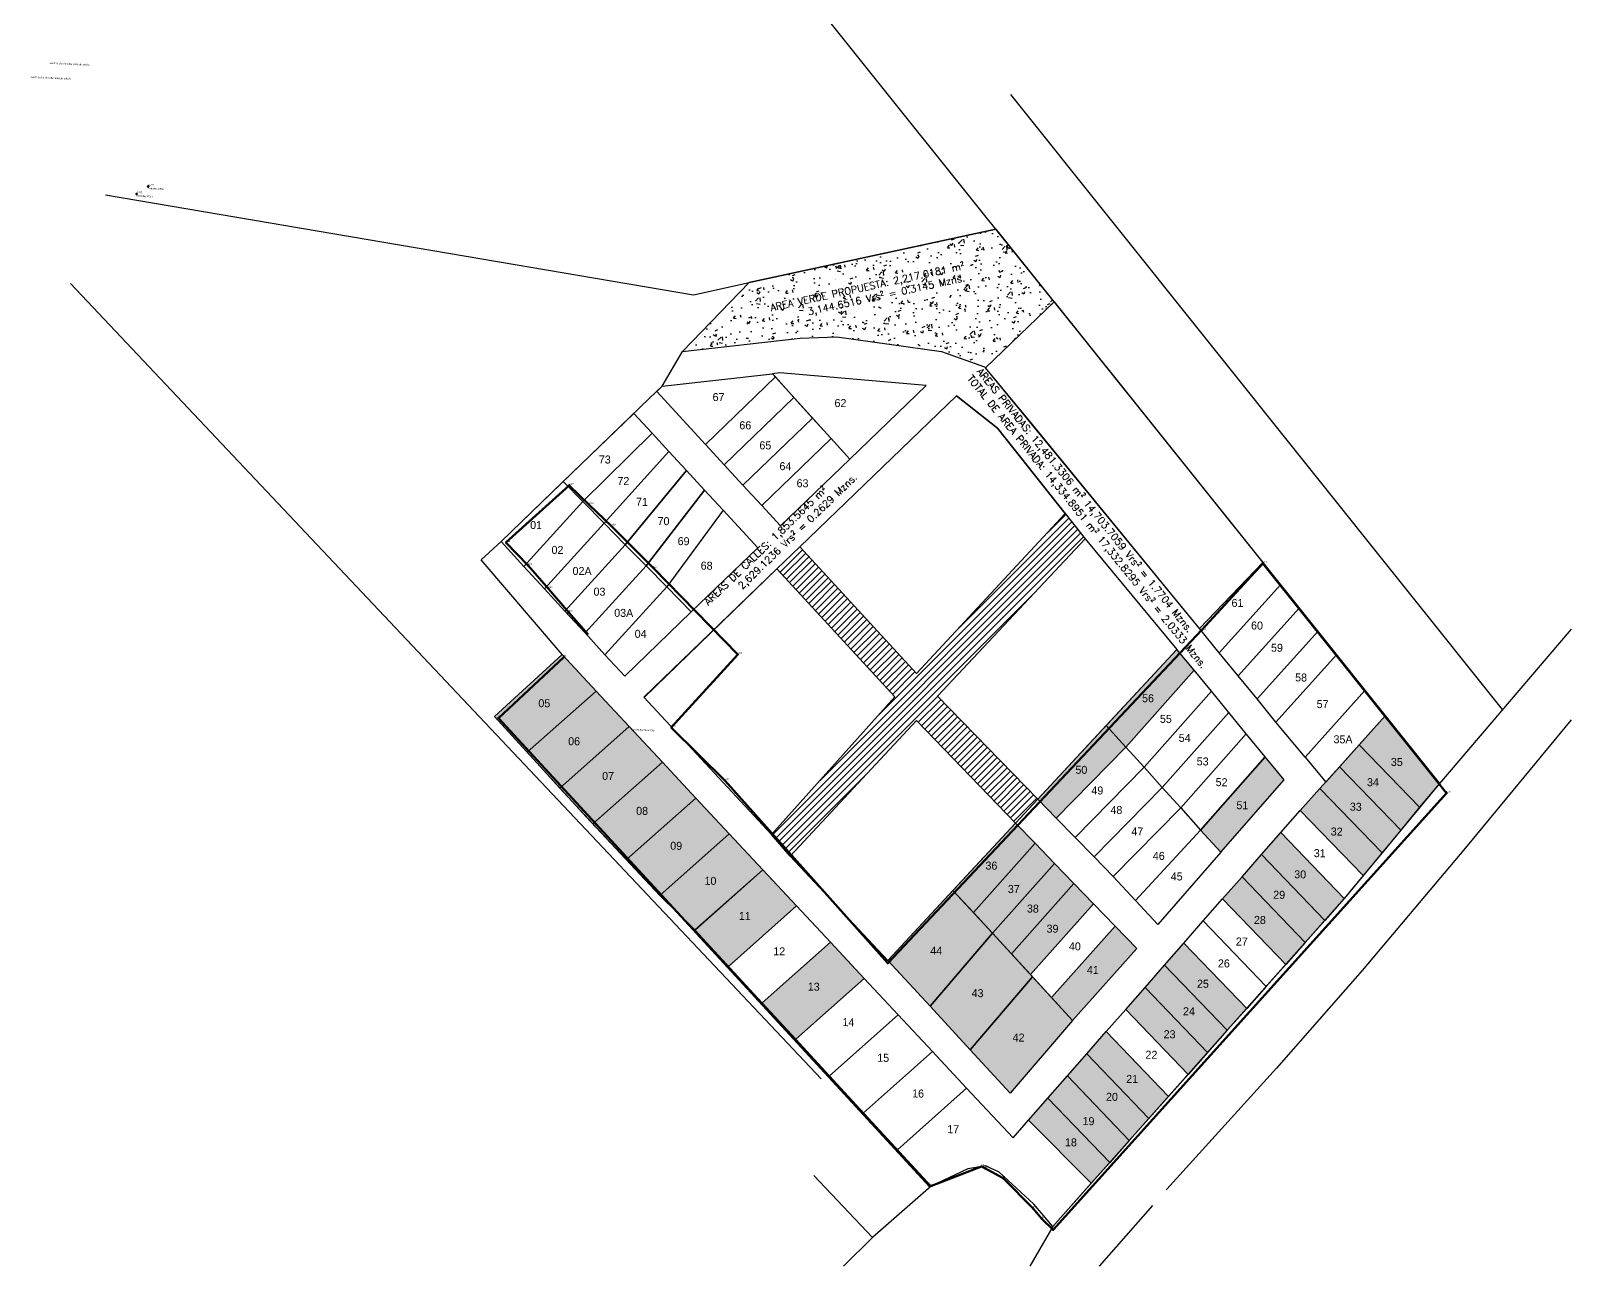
# Model space of a CAD drawing. Header units: metres. Extents: x 610261 to 617471, y 1314831 to 1317846.
# Drawn here: x 611143.3 to 611576.5, y 1315615.6 to 1315962.9 of the extents above; entities that cross this region are included whole.
import ezdxf
from ezdxf.enums import TextEntityAlignment as Align

# ---------------------------------------------------------------- set-up
doc = ezdxf.new("R2010")
doc.units = ezdxf.units.M
doc.header["$PDMODE"] = 34
doc.header["$PDSIZE"] = 0.15
for name, color, linetype in [('2', 1, 'Continuous'), ('AREA PRIVADA-CALLE', 7, 'Continuous'), ('Cotas', 7, 'Continuous'), ('RE-LOTIFICACION', 6, 'Continuous'), ('TEXTO-LOTE', 3, 'Continuous')]:
    doc.layers.add(name, color=color, linetype=linetype)
for name, color, linetype, lineweight in [('cerco pegado a calle', 174, 'Continuous', 100), ('entrada porton', 174, 'Continuous', 100), ('Point', 5, 'Continuous', 100), ('Point_Name', 1, 'Continuous', 100), ('sobre ancho de calle muro de policia', 174, 'Continuous', 100)]:
    doc.layers.add(name, color=color, linetype=linetype, lineweight=lineweight)
doc.styles.add('Annotative', font='romans.shx', dxfattribs={"height": 1.5})

msp = doc.modelspace()

# ---------------------------------------------------------------- hatches: boundary and pattern name
at = {"layer": 'AREA PRIVADA-CALLE', "true_color": 0xf7f281}
h = msp.add_hatch(dxfattribs=at)
h.set_pattern_fill('ANSI31', color=51, scale=0.42)
h.set_pattern_definition([(45, (66.6234, -678.5166), (-0.9429268927, 0.9429268927), [])])
h.paths.add_polyline_path([(611353.14497, 1315811.61956), (611359.56593, 1315817.80579), (611392.36363, 1315782.1986), (611434.20553, 1315827.1449), (611439.78801, 1315820.08544), (611398.26801, 1315775.78844), (611426.48273, 1315746.87345), (611420.24559, 1315740.17097), (611392.37973, 1315769.02391), (611356.83401, 1315730.89544), (611351.61311, 1315736.92812), (611386.27192, 1315775.65492)])
at = {"layer": 'Cotas'}
h = msp.add_hatch(dxfattribs=at)
h.set_pattern_fill('AR-CONC', color=2, scale=0.0445)
h.set_pattern_definition([(50, (66.6234, -678.5166), (8.10721777, -0.709289306), [0.847725, -9.324975]), (355, (66.623, -678.517), (-1.568332253, 8.502029613), [0.67818, -7.460005996]), (100.4514447, (67.299, -678.576), (6.538885496, 7.79273996), [0.72045539, -7.925015885]), (46.1842, (66.623, -676.256), (12.06301732, -1.87088359), [1.2715875, -13.9874625]), (96.6355576, (67.629, -676.412), (10.56448397, 11.01046254), [1.08068353, -11.88753456]), (351.1841512, (66.623, -676.256), (10.56448397, 11.01046254), [1.01726853, -11.18995807]), (21, (67.754, -676.821), (6.74684041, -4.55080132), [0.847725, -9.324975]), (326, (67.754, -676.821), (2.75019026, 8.196364492), [0.67818, -7.45998]), (71.451445, (68.316, -677.2), (9.49703066, 3.645563215), [0.72045539, -7.925002223]), (37.5, (66.6234, -678.5166), (0.1374428447, 3.76269923), [0, -7.369556, 0, -7.57301, 0, -7.4882375]), (7.5, (66.6234, -678.5166), (2.973474982, 4.458035579), [0, -4.317746, 0, -7.200011, 0, -2.8540075]), (327.5, (64.1028, -678.5166), (6.033781485, -0.2549291077), [0, -2.82575, 0, -8.81634, 0, -11.698605]), (317.5, (62.9725, -678.5166), (6.591748572, 1.131478851), [0, -3.673475, 0, -5.854954, 0, -8.307705])])
h.paths.add_polyline_path([(611326.57601, 1315872.72344), (611359.66401, 1315876.43344), (611370.00101, 1315876.83344), (611399.42601, 1315872.73444), (611411.52601, 1315868.36944), (611411.75846, 1315868.09037), (611431.05425, 1315886.68078), (611414.67412, 1315907.14472), (611345.30401, 1315892.06444)])
h = msp.add_hatch(color=2, dxfattribs=at)
h.dxf.hatch_style = 1
h.paths.add_polyline_path([(611470.43477, 1315783.1258), (611466.47531, 1315787.90087), (611446.52125, 1315766.74936), (611451.26774, 1315761.49074)])
h.paths.add_polyline_path([(611466.47531, 1315787.90087), (611465.62071, 1315788.93151), (611445.76172, 1315767.59085), (611446.52125, 1315766.74936)])
h.paths.add_polyline_path([(611455.22876, 1315773.58788), (611460.10342, 1315773.53081), (611460.14293, 1315776.90558), (611455.26827, 1315776.96265)], flags=24)
at = {"layer": 'Cotas', "true_color": 0xadddf7}
h = msp.add_hatch(color=141, dxfattribs=at)
h.dxf.hatch_style = 1
h.paths.add_polyline_path([(611302.31835, 1315777.25027), (611292.70501, 1315787.54944), (611273.69001, 1315770.16344), (611282.8913, 1315760.09623)])
h.paths.add_polyline_path([(611285.4675, 1315772.17809), (611289.96719, 1315772.12541), (611290.0067, 1315775.50018), (611285.50701, 1315775.55286)], flags=24)
h = msp.add_hatch(color=141, dxfattribs=at)
h.dxf.hatch_style = 1
h.paths.add_polyline_path([(611311.6033, 1315767.30292), (611302.31835, 1315777.25027), (611282.8913, 1315760.09623), (611292.11374, 1315750.00586)])
h.paths.add_polyline_path([(611293.85094, 1315761.4987), (611298.35063, 1315761.44602), (611298.39014, 1315764.82079), (611293.89044, 1315764.87347)], flags=24)
h = msp.add_hatch(color=141, dxfattribs=at)
h.dxf.hatch_style = 1
h.paths.add_polyline_path([(611301.3907, 1315739.9112), (611320.96892, 1315757.26914), (611311.6033, 1315767.30292), (611292.11374, 1315750.00586)])
h.paths.add_polyline_path([(611303.39125, 1315751.73179), (611307.89094, 1315751.67911), (611307.93045, 1315755.05388), (611303.43076, 1315755.10656)], flags=24)
at = {"layer": 'Cotas'}
h = msp.add_hatch(color=2, dxfattribs=at)
h.dxf.hatch_style = 1
h.paths.add_polyline_path([(611451.26774, 1315761.49074), (611446.52125, 1315766.74936), (611427.13752, 1315746.20241), (611431.69525, 1315741.53156)])
h.paths.add_polyline_path([(611446.52125, 1315766.74936), (611445.76172, 1315767.59085), (611426.48273, 1315746.87345), (611427.13752, 1315746.20241)])
h.paths.add_polyline_path([(611495.80601, 1315752.27944), (611490.44044, 1315758.80732), (611472.28002, 1315738.21128), (611477.92171, 1315731.96086)])
h.paths.add_polyline_path([(611436.48619, 1315753.47294), (611440.98589, 1315753.42026), (611441.02539, 1315756.79503), (611436.5257, 1315756.84771)], flags=24)
h.paths.add_polyline_path([(611481.758, 1315743.50214), (611485.88272, 1315743.45385), (611485.92222, 1315746.82862), (611481.79751, 1315746.87691)], flags=24)
at = {"layer": 'Cotas', "true_color": 0xadddf7}
h = msp.add_hatch(color=141, dxfattribs=at)
h.dxf.hatch_style = 1
h.paths.add_polyline_path([(611524.20125, 1315770.31088), (611516.8993, 1315762.17041), (611533.86206, 1315744.59578), (611539.41023, 1315751.31009)])
h.paths.add_polyline_path([(611525.20179, 1315755.67932), (611530.07645, 1315755.62225), (611530.11596, 1315758.99702), (611525.24129, 1315759.05409)], flags=24)
h = msp.add_hatch(color=141, dxfattribs=at)
h.dxf.hatch_style = 1
h.paths.add_polyline_path([(611533.86206, 1315744.59578), (611516.8993, 1315762.17041), (611511.36384, 1315755.99928), (611528.58143, 1315738.20523)])
h.paths.add_polyline_path([(611518.47571, 1315749.97369), (611523.35037, 1315749.91662), (611523.38988, 1315753.29139), (611518.51521, 1315753.34846)], flags=24)
h = msp.add_hatch(color=141, dxfattribs=at)
h.dxf.hatch_style = 1
h.paths.add_polyline_path([(611301.3907, 1315739.9112), (611310.80883, 1315729.87943), (611330.33175, 1315747.19906), (611320.96892, 1315757.26914)])
h.paths.add_polyline_path([(611312.96007, 1315741.93572), (611317.45976, 1315741.88304), (611317.49927, 1315745.25781), (611312.99957, 1315745.31049)], flags=24)
h = msp.add_hatch(color=141, dxfattribs=at)
h.dxf.hatch_style = 1
h.paths.add_polyline_path([(611528.58143, 1315738.20523), (611511.36384, 1315755.99928), (611507.48001, 1315751.66944), (611505.83506, 1315749.8356), (611523.30716, 1315731.8224)])
h.paths.add_polyline_path([(611513.65262, 1315743.08888), (611518.52728, 1315743.03181), (611518.56679, 1315746.40658), (611513.69212, 1315746.46365)], flags=24)
h = msp.add_hatch(color=141, dxfattribs=at)
h.dxf.hatch_style = 1
h.paths.add_polyline_path([(611505.83506, 1315749.8356), (611500.31296, 1315743.67936), (611518.0329, 1315725.43957), (611523.30716, 1315731.8224)])
h.paths.add_polyline_path([(611508.28856, 1315736.11464), (611513.16322, 1315736.05757), (611513.20273, 1315739.43234), (611508.32806, 1315739.48941)], flags=24)
h = msp.add_hatch(color=141, dxfattribs=at)
h.dxf.hatch_style = 1
h.paths.add_polyline_path([(611339.73571, 1315737.09928), (611330.33175, 1315747.19906), (611310.80883, 1315729.87943), (611320.25434, 1315719.8185)])
h.paths.add_polyline_path([(611322.55764, 1315732.1102), (611327.05733, 1315732.05753), (611327.09684, 1315735.4323), (611322.59715, 1315735.48497)], flags=24)
h = msp.add_hatch(color=141, dxfattribs=at)
h.dxf.hatch_style = 1
h.paths.add_polyline_path([(611330.00601, 1315710.19544), (611349.21134, 1315727.01186), (611339.73571, 1315737.09928), (611320.25434, 1315719.8185)])
h.paths.add_polyline_path([(611332.18423, 1315722.25498), (611335.93397, 1315722.21108), (611335.97348, 1315725.58585), (611332.22374, 1315725.62975)], flags=24)
h = msp.add_hatch(color=141, dxfattribs=at)
h.dxf.hatch_style = 1
h.paths.add_polyline_path([(611425.7087, 1315734.51434), (611420.24559, 1315740.17097), (611402.63765, 1315721.24931), (611408.37017, 1315715.01985)])
h.paths.add_polyline_path([(611411.20094, 1315726.54292), (611416.0756, 1315726.48585), (611416.11511, 1315729.86062), (611411.24045, 1315729.91769)], flags=24)
h = msp.add_hatch(color=141, dxfattribs=at)
h.dxf.hatch_style = 1
h.paths.add_polyline_path([(611494.79748, 1315737.51718), (611489.35715, 1315731.30184), (611507.18501, 1315712.78645), (611512.67241, 1315718.96026)])
h.paths.add_polyline_path([(611498.01406, 1315724.07923), (611502.51375, 1315724.02655), (611502.55326, 1315727.40132), (611498.05357, 1315727.454)], flags=24)
h = msp.add_hatch(color=141, dxfattribs=at)
h.dxf.hatch_style = 1
h.paths.add_polyline_path([(611425.7087, 1315734.51434), (611408.37017, 1315715.01985), (611413.71287, 1315709.21402), (611431.18985, 1315728.83903)])
h.paths.add_polyline_path([(611417.48905, 1315719.95169), (611422.36372, 1315719.89463), (611422.40322, 1315723.26939), (611417.52856, 1315723.32646)], flags=24)
h = msp.add_hatch(color=141, dxfattribs=at)
h.dxf.hatch_style = 1
h.paths.add_polyline_path([(611436.671, 1315723.16372), (611431.18985, 1315728.83903), (611413.71287, 1315709.21402), (611419.05556, 1315703.40818)])
h.paths.add_polyline_path([(611422.85986, 1315714.45333), (611427.73452, 1315714.39627), (611427.77403, 1315717.77103), (611422.89936, 1315717.8281)], flags=24)
h = msp.add_hatch(color=141, dxfattribs=at)
h.dxf.hatch_style = 1
h.paths.add_polyline_path([(611489.35715, 1315731.30184), (611483.91683, 1315725.0865), (611501.69761, 1315706.61263), (611507.18501, 1315712.78645)])
h.paths.add_polyline_path([(611492.11289, 1315718.34943), (611496.98755, 1315718.29236), (611497.02706, 1315721.66713), (611492.1524, 1315721.7242)], flags=24)
h = msp.add_hatch(color=141, dxfattribs=at)
h.dxf.hatch_style = 1
h.paths.add_polyline_path([(611358.68232, 1315716.86519), (611349.21134, 1315727.01186), (611330.1008, 1315710.09262), (611339.50886, 1315699.88758)])
h.paths.add_polyline_path([(611341.8401, 1315712.36978), (611345.21487, 1315712.33028), (611345.25438, 1315715.70504), (611341.87961, 1315715.74455)], flags=24)
h = msp.add_hatch(color=141, dxfattribs=at)
h.dxf.hatch_style = 1
h.paths.add_polyline_path([(611496.21021, 1315700.43881), (611501.69761, 1315706.61263), (611483.91683, 1315725.0865), (611478.4765, 1315718.87116)])
h.paths.add_polyline_path([(611486.69361, 1315711.27192), (611491.56827, 1315711.21485), (611491.60778, 1315714.58962), (611486.73311, 1315714.64669)], flags=24)
h = msp.add_hatch(color=141, dxfattribs=at)
h.dxf.hatch_style = 1
h.paths.add_polyline_path([(611413.73995, 1315709.18458), (611413.71287, 1315709.21402), (611408.37017, 1315715.01985), (611402.63765, 1315721.24931), (611384.32601, 1315701.57144), (611396.18506, 1315688.70272)])
h.paths.add_polyline_path([(611395.66769, 1315702.60611), (611400.54236, 1315702.54904), (611400.58186, 1315705.92381), (611395.7072, 1315705.98088)], flags=24)
h = msp.add_hatch(color=141, dxfattribs=at)
h.dxf.hatch_style = 1
h.paths.add_polyline_path([(611442.15215, 1315717.48842), (611436.671, 1315723.16372), (611419.05556, 1315703.40818), (611424.39826, 1315697.60235)])
h.paths.add_polyline_path([(611428.37404, 1315708.80819), (611433.2487, 1315708.75112), (611433.28821, 1315712.12589), (611428.41354, 1315712.18296)], flags=24)
h = msp.add_hatch(color=141, dxfattribs=at)
h.dxf.hatch_style = 1
h.paths.add_polyline_path([(611419.05556, 1315703.40818), (611424.39826, 1315697.60235), (611442.15215, 1315717.48842), (611436.671, 1315723.16372)])
h.paths.add_polyline_path([(611434.65641, 1315703.84665), (611439.1561, 1315703.79397), (611439.19561, 1315707.16874), (611434.69591, 1315707.22142)], flags=25)
h = msp.add_hatch(color=141, dxfattribs=at)
h.dxf.hatch_style = 1
h.paths.add_polyline_path([(611454.35101, 1315704.85744), (611448.25158, 1315711.17293), (611430.34361, 1315691.14161), (611436.28897, 1315684.68087)])
h.paths.add_polyline_path([(611439.71178, 1315697.20117), (611443.8365, 1315697.15289), (611443.87601, 1315700.52765), (611439.75129, 1315700.57594)], flags=24)
h = msp.add_hatch(color=141, dxfattribs=at)
h.dxf.hatch_style = 1
h.paths.add_polyline_path([(611377.713, 1315696.47683), (611368.1806, 1315706.68929), (611348.95081, 1315689.64578), (611358.41987, 1315679.37457)])
h.paths.add_polyline_path([(611361.24077, 1315692.50835), (611365.36549, 1315692.46006), (611365.40499, 1315695.83483), (611361.28028, 1315695.88312)], flags=24)
h = msp.add_hatch(color=141, dxfattribs=at)
h.dxf.hatch_style = 1
h.paths.add_polyline_path([(611425.01446, 1315696.93273), (611424.39826, 1315697.60235), (611419.05556, 1315703.40818), (611413.73995, 1315709.18458), (611396.18506, 1315688.70272), (611407.46903, 1315676.45958)])
h.paths.add_polyline_path([(611407.29973, 1315690.69781), (611412.1744, 1315690.64074), (611412.21391, 1315694.01551), (611407.33924, 1315694.07258)], flags=24)
h = msp.add_hatch(color=141, dxfattribs=at)
h.dxf.hatch_style = 1
h.paths.add_polyline_path([(611485.22877, 1315688.0837), (611467.58267, 1315706.42544), (611462.1351, 1315700.20315), (611479.73473, 1315681.9024)])
h.paths.add_polyline_path([(611470.67692, 1315693.33866), (611475.55159, 1315693.28159), (611475.5911, 1315696.65636), (611470.71643, 1315696.71343)], flags=24)
h = msp.add_hatch(color=141, dxfattribs=at)
h.dxf.hatch_style = 1
h.paths.add_polyline_path([(611474.23404, 1315675.71364), (611479.73473, 1315681.9024), (611462.1351, 1315700.20315), (611456.67136, 1315693.98173)])
h.paths.add_polyline_path([(611466.74218, 1315685.59213), (611471.61685, 1315685.53507), (611471.65636, 1315688.90983), (611466.78169, 1315688.9669)], flags=24)
h = msp.add_hatch(color=141, dxfattribs=at)
h.dxf.hatch_style = 1
h.paths.add_polyline_path([(611430.34361, 1315691.14161), (611425.01446, 1315696.93273), (611407.46903, 1315676.45958), (611418.75301, 1315664.21644), (611436.28897, 1315684.68087)])
h.paths.add_polyline_path([(611418.82967, 1315678.21614), (611423.70434, 1315678.15907), (611423.74385, 1315681.53384), (611418.86918, 1315681.5909)], flags=24)
h = msp.add_hatch(color=141, dxfattribs=at)
h.dxf.hatch_style = 1
h.paths.add_polyline_path([(611468.73335, 1315669.52487), (611474.23404, 1315675.71364), (611456.67136, 1315693.98173), (611451.20763, 1315687.76032)])
h.paths.add_polyline_path([(611456.18465, 1315673.37198), (611461.05931, 1315673.31491), (611461.09882, 1315676.68968), (611456.22415, 1315676.74675)], flags=25)
h = msp.add_hatch(color=141, dxfattribs=at)
h.dxf.hatch_style = 1
h.paths.add_polyline_path([(611456.67136, 1315693.98173), (611451.20763, 1315687.76032), (611468.73335, 1315669.52487), (611474.23404, 1315675.71364)])
h.paths.add_polyline_path([(611461.29631, 1315679.14199), (611466.17097, 1315679.08493), (611466.21048, 1315682.4597), (611461.33581, 1315682.51676)], flags=24)
h = msp.add_hatch(color=141, dxfattribs=at)
h.dxf.hatch_style = 1
h.paths.add_polyline_path([(611463.23266, 1315663.3361), (611445.74389, 1315681.53891), (611440.27356, 1315675.30998), (611457.72533, 1315657.13986)])
h.paths.add_polyline_path([(611450.76515, 1315666.56932), (611454.88986, 1315666.52103), (611454.92937, 1315669.8958), (611450.80465, 1315669.94409)], flags=24)
h = msp.add_hatch(color=141, dxfattribs=at)
h.dxf.hatch_style = 1
h.paths.add_polyline_path([(611452.218, 1315650.94362), (611457.72533, 1315657.13986), (611440.27356, 1315675.30998), (611434.80322, 1315669.08105)])
h.paths.add_polyline_path([(611445.08841, 1315661.54112), (611449.58811, 1315661.48844), (611449.62761, 1315664.86321), (611445.12792, 1315664.91588)], flags=24)
h = msp.add_hatch(color=141, dxfattribs=at)
h.dxf.hatch_style = 1
h.paths.add_polyline_path([(611434.80322, 1315669.08105), (611429.32629, 1315662.84461), (611446.71067, 1315644.74738), (611452.218, 1315650.94362)])
h.paths.add_polyline_path([(611438.49542, 1315654.71683), (611442.62014, 1315654.66855), (611442.65965, 1315658.04332), (611438.53493, 1315658.0916)], flags=24)
h = msp.add_hatch(color=141, dxfattribs=at)
h.dxf.hatch_style = 1
h.paths.add_polyline_path([(611429.32629, 1315662.84461), (611423.84935, 1315656.60817), (611441.52887, 1315638.91738), (611446.71067, 1315644.74738)])
h.paths.add_polyline_path([(611433.55941, 1315648.76594), (611437.68413, 1315648.71766), (611437.72363, 1315652.09242), (611433.59892, 1315652.14071)], flags=24)

# ---------------------------------------------------------------- linework, layer by layer
for points in [[(611317.431, 1315859.65362), (611320.87801, 1315862.97744), (611326.57601, 1315872.72344), (611345.30401, 1315892.06444), (611414.67412, 1315907.14472), (611428.97348, 1315889.28031), (611489.6627, 1315813.46039), (611539.41023, 1315751.31009), (611512.76501, 1315719.06444), (611430.76001, 1315626.80144), (611425.42101, 1315632.99144), (611415.65201, 1315642.07444), (611411.76901, 1315643.78644), (611406.81301, 1315642.97944), (611396.51301, 1315638.05444), (611330.00601, 1315710.19544), (611320.25434, 1315719.8185), (611299.47901, 1315741.94744), (611273.69001, 1315770.16344), (611292.70501, 1315787.54944), (611269.96601, 1315814.16344), (611275.57501, 1315819.29344)], [(611302.31835, 1315777.25027), (611292.70501, 1315787.54944), (611273.69001, 1315770.16344), (611282.8913, 1315760.09623)]]:
    msp.add_lwpolyline(points, close=True)
at = {"color": 7}
for points in [[(611326.57601, 1315872.72344), (611359.66401, 1315876.43344), (611370.00101, 1315876.83344), (611399.42601, 1315872.73444), (611411.52601, 1315868.36944), (611411.75846, 1315868.09037), (611431.05425, 1315886.68078), (611414.67412, 1315907.14472), (611345.30401, 1315892.06444)], [(611411.75846, 1315868.09037), (611431.05425, 1315886.68078), (611489.74194, 1315813.3614), (611471.9368, 1315794.81031)], [(611359.56593, 1315817.80579), (611403.64701, 1315860.27544), (611415.18601, 1315851.19644), (611434.20553, 1315827.1449), (611392.36363, 1315782.1986)], [(611282.00044, 1315812.32321), (611275.57501, 1315819.29344), (611293.05303, 1315836.14685), (611298.56183, 1315830.54036)], [(611287.76932, 1315805.98562), (611282.00044, 1315812.32321), (611298.56183, 1315830.54036), (611304.55423, 1315824.44171)], [(611293.51973, 1315799.7668), (611287.76932, 1315805.98562), (611304.55423, 1315824.44171), (611310.47655, 1315818.41438)], [(611439.78801, 1315820.08544), (611465.62071, 1315788.93151), (611426.48273, 1315746.87345), (611398.26801, 1315775.78844)], [(611299.18614, 1315793.59298), (611293.51973, 1315799.7668), (611310.47655, 1315818.41438), (611316.33579, 1315812.45124)], [(611304.78469, 1315787.4926), (611299.18614, 1315793.59298), (611316.33579, 1315812.45124), (611322.13194, 1315806.55231)], [(611315.72701, 1315775.56944), (611353.14497, 1315811.61956), (611386.27192, 1315775.65492), (611351.61311, 1315736.92812)], [(611477.51615, 1315788.03098), (611471.9368, 1315794.81031), (611489.74194, 1315813.3614), (611494.74117, 1315807.11579)], [(611482.84663, 1315781.55194), (611477.51615, 1315788.03098), (611494.74117, 1315807.11579), (611499.98412, 1315800.5657)], [(611488.1492, 1315775.05002), (611482.84663, 1315781.55194), (611499.98412, 1315800.5657), (611505.22706, 1315794.01561)], [(611493.45358, 1315768.54959), (611488.1492, 1315775.05002), (611505.22706, 1315794.01561), (611510.47, 1315787.46553)], [(611470.43477, 1315783.1258), (611465.62071, 1315788.93151), (611445.76172, 1315767.59085), (611451.26774, 1315761.49074)], [(611501.666, 1315758.66634), (611493.45358, 1315768.54959), (611510.47, 1315787.46553), (611518.50002, 1315777.43351)], [(611475.31081, 1315777.24414), (611470.43477, 1315783.1258), (611451.26774, 1315761.49074), (611456.3667, 1315755.84161)], [(611311.6033, 1315767.30292), (611302.31835, 1315777.25027), (611282.8913, 1315760.09623), (611292.11374, 1315750.00586)], [(611480.19924, 1315771.28198), (611475.31081, 1315777.24414), (611456.3667, 1315755.84161), (611461.50587, 1315750.14794)], [(611311.6033, 1315767.30292), (611320.96892, 1315757.26914), (611301.3907, 1315739.9112), (611292.11374, 1315750.00586)], [(611356.83401, 1315730.89544), (611384.32601, 1315701.57144), (611420.24559, 1315740.17097), (611392.37973, 1315769.02391)], [(611431.69525, 1315741.53156), (611426.48273, 1315746.87345), (611445.76172, 1315767.59085), (611451.26774, 1315761.49074)], [(611485.12571, 1315765.27343), (611480.19924, 1315771.28198), (611461.50587, 1315750.14794), (611466.69193, 1315744.40231)], [(611516.8993, 1315762.17041), (611524.20125, 1315770.31088), (611539.41023, 1315751.31009), (611533.86206, 1315744.59578)], [(611490.44044, 1315758.80732), (611485.12571, 1315765.27343), (611466.69193, 1315744.40231), (611472.28002, 1315738.21128)], [(611436.99601, 1315736.09924), (611431.69525, 1315741.53156), (611451.26774, 1315761.49074), (611456.3667, 1315755.84161)], [(611495.80601, 1315752.27944), (611490.44044, 1315758.80732), (611472.28002, 1315738.21128), (611477.92171, 1315731.96086)], [(611511.36384, 1315755.99928), (611516.8993, 1315762.17041), (611533.86206, 1315744.59578), (611528.58143, 1315738.20523)], [(611320.96892, 1315757.26914), (611330.33175, 1315747.19906), (611310.80883, 1315729.87943), (611301.3907, 1315739.9112)], [(611442.33867, 1315730.62398), (611436.99601, 1315736.09924), (611456.3667, 1315755.84161), (611461.50587, 1315750.14794)], [(611505.83506, 1315749.8356), (611511.36384, 1315755.99928), (611528.58143, 1315738.20523), (611523.30716, 1315731.8224)], [(611447.72285, 1315725.10541), (611442.33867, 1315730.62398), (611461.50587, 1315750.14794), (611466.69193, 1315744.40231)], [(611500.31296, 1315743.67936), (611505.83506, 1315749.8356), (611523.30716, 1315731.8224), (611518.0329, 1315725.43957)], [(611330.33175, 1315747.19906), (611339.73571, 1315737.09928), (611320.25434, 1315719.8185), (611310.80883, 1315729.87943)], [(611453.9798, 1315718.4291), (611447.72285, 1315725.10541), (611466.69193, 1315744.40231), (611472.28002, 1315738.21128)], [(611494.79748, 1315737.51718), (611500.31296, 1315743.67936), (611518.0329, 1315725.43957), (611512.67241, 1315718.96026)], [(611349.21134, 1315727.01186), (611339.73571, 1315737.09928), (611320.25434, 1315719.8185), (611330.00601, 1315710.19544)], [(611425.7087, 1315734.51434), (611420.24559, 1315740.17097), (611402.63765, 1315721.24931), (611408.37017, 1315715.01985)], [(611460.23401, 1315711.62744), (611453.9798, 1315718.4291), (611472.28002, 1315738.21128), (611477.92171, 1315731.96086)], [(611489.35715, 1315731.30184), (611494.79748, 1315737.51718), (611512.67241, 1315718.96026), (611507.18501, 1315712.78645)], [(611431.18985, 1315728.83903), (611425.7087, 1315734.51434), (611408.37017, 1315715.01985), (611413.71287, 1315709.21402)], [(611436.671, 1315723.16372), (611431.18985, 1315728.83903), (611413.71287, 1315709.21402), (611419.05556, 1315703.40818)], [(611483.91683, 1315725.0865), (611489.35715, 1315731.30184), (611507.18501, 1315712.78645), (611501.69761, 1315706.61263)], [(611358.68232, 1315716.86519), (611349.21134, 1315727.01186), (611330.1008, 1315710.09262), (611339.50886, 1315699.88758)], [(611478.4765, 1315718.87116), (611483.91683, 1315725.0865), (611501.69761, 1315706.61263), (611496.21021, 1315700.43881)], [(611396.18506, 1315688.70272), (611384.32601, 1315701.57144), (611402.63765, 1315721.24931), (611413.73995, 1315709.18458)], [(611436.671, 1315723.16372), (611442.15215, 1315717.48842), (611424.39826, 1315697.60235), (611419.05556, 1315703.40818)], [(611368.1806, 1315706.68929), (611358.68232, 1315716.86519), (611339.50886, 1315699.88758), (611348.95081, 1315689.64578)], [(611442.15215, 1315717.48842), (611448.25158, 1315711.17293), (611430.34361, 1315691.14161), (611424.39826, 1315697.60235)], [(611473.02958, 1315712.6483), (611478.4765, 1315718.87116), (611496.21021, 1315700.43881), (611490.72281, 1315694.26499)], [(611454.35101, 1315704.85744), (611448.25158, 1315711.17293), (611430.34361, 1315691.14161), (611436.28897, 1315684.68087)], [(611467.58267, 1315706.42544), (611473.02958, 1315712.6483), (611490.72281, 1315694.26499), (611485.22877, 1315688.0837)], [(611377.713, 1315696.47683), (611368.1806, 1315706.68929), (611348.95081, 1315689.64578), (611358.41987, 1315679.37457)], [(611407.46903, 1315676.45958), (611396.18506, 1315688.70272), (611413.73995, 1315709.18458), (611425.01446, 1315696.93273)], [(611462.1351, 1315700.20315), (611467.58267, 1315706.42544), (611485.22877, 1315688.0837), (611479.73473, 1315681.9024)], [(611456.67136, 1315693.98173), (611462.1351, 1315700.20315), (611479.73473, 1315681.9024), (611474.23404, 1315675.71364)], [(611387.2727, 1315686.23513), (611377.713, 1315696.47683), (611358.41987, 1315679.37457), (611367.92282, 1315669.06659)], [(611418.75301, 1315664.21644), (611407.46903, 1315676.45958), (611425.01446, 1315696.93273), (611436.28897, 1315684.68087)], [(611451.20763, 1315687.76032), (611456.67136, 1315693.98173), (611474.23404, 1315675.71364), (611468.73335, 1315669.52487)], [(611396.86651, 1315675.95688), (611387.2727, 1315686.23513), (611367.92282, 1315669.06659), (611377.45966, 1315658.72186)], [(611445.74389, 1315681.53891), (611451.20763, 1315687.76032), (611468.73335, 1315669.52487), (611463.23266, 1315663.3361)], [(611440.27356, 1315675.30998), (611445.74389, 1315681.53891), (611463.23266, 1315663.3361), (611457.72533, 1315657.13986)], [(611406.46712, 1315665.67135), (611396.86651, 1315675.95688), (611377.45966, 1315658.72186), (611387.03039, 1315648.34036)], [(611434.80322, 1315669.08105), (611440.27356, 1315675.30998), (611457.72533, 1315657.13986), (611452.218, 1315650.94362)], [(611429.32629, 1315662.84461), (611434.80322, 1315669.08105), (611452.218, 1315650.94362), (611446.71067, 1315644.74738)], [(611387.03039, 1315648.34036), (611406.46818, 1315665.67229), (611419.52398, 1315651.68298), (611423.84935, 1315656.60817), (611441.52887, 1315638.91738), (611430.76001, 1315626.80144), (611425.42101, 1315632.99144), (611415.65201, 1315642.07444), (611411.76901, 1315643.78644), (611406.81301, 1315642.97944), (611396.51301, 1315638.05444)], [(611423.84935, 1315656.60817), (611429.32629, 1315662.84461), (611446.71067, 1315644.74738), (611441.52887, 1315638.91738)]]:
    msp.add_lwpolyline(points, close=True, dxfattribs=at)
at = {"color": 3, "lineweight": 50, "elevation": 116.35313}
for points in [[(611293.16832, 1315786.75354), (611274.80294, 1315769.67838), (611396.1093, 1315638.03341), (611410.63528, 1315643.58595), (611411.62056, 1315643.12161), (611416.74522, 1315640.36377), (611425.2064, 1315631.79153), (611427.57587, 1315629.02841), (611430.79243, 1315625.83413), (611541.40483, 1315748.5757), (611489.72971, 1315813.1117), (611472.64049, 1315794.43602), (611384.30439, 1315700.79885), (611338.60776, 1315752.02523), (611323.39531, 1315767.01215), (611342.17177, 1315787.5533), (611318.43657, 1315811.83458), (611306.65017, 1315823.63661), (611300.34448, 1315829.6477), (611294.72318, 1315835.06372), (611276.93746, 1315818.99087), (611283.14829, 1315812.54432), (611288.86748, 1315806.02497), (611294.62204, 1315799.33948)], [(611294.62204, 1315799.33948), (611300.09349, 1315793.1922)]]:
    msp.add_lwpolyline(points, dxfattribs=at)
at = {"color": 6}
msp.add_lwpolyline([(611501.666, 1315758.66634), (611507.48001, 1315751.66944), (611524.20125, 1315770.31088), (611518.50002, 1315777.43351)], close=True, dxfattribs=at)
at = {"layer": '2', "color": 1, "linetype": 'Continuous'}
for p, q in [((611164.34323, 1315916.74409), (611329.66581, 1315888.66488)), ((611154.48188, 1315891.83321), (611365.54298, 1315668.29583)), ((611329.66581, 1315888.66488), (611345.30401, 1315892.06444)), ((611576.48413, 1315794.66223), (611539.41023, 1315751.31009)), ((611363.5496, 1315641.06696), (611379.98023, 1315623.66509))]:
    msp.add_line(p, q, dxfattribs=at)
for points in [[(611412.00795, 1315910.4756), (611300.32754, 1316049.99955)], [(611557.21423, 1315772.12909), (611418.89191, 1315944.93716)], [(611414.67412, 1315907.14472), (611412.00795, 1315910.4756)], [(611576.48413, 1315769.16733), (611546.75545, 1315733.21712), (611517.71534, 1315698.74584), (611493.59523, 1315671.30509), (611462.81823, 1315637.28509), (611462.60487, 1315637.04291)], [(611396.51301, 1315638.05444), (611379.98023, 1315623.66509)], [(611458.7164, 1315632.62914), (611443.71975, 1315615.60654)], [(611430.76001, 1315626.80144), (611424.28524, 1315615.60654)], [(611379.98023, 1315623.66509), (611371.82644, 1315615.60654)]]:
    msp.add_lwpolyline(points, dxfattribs=at)
at = {"layer": 'AREA PRIVADA-CALLE'}
for points in [[(611411.75846, 1315868.09037), (611431.05425, 1315886.68078), (611489.74194, 1315813.3614), (611471.93549, 1315794.80893), (611424.99601, 1315852.19744)], [(611392.36363, 1315782.1986), (611434.20553, 1315827.1449), (611415.18601, 1315851.19644), (611403.64701, 1315860.27544), (611359.56593, 1315817.80579)], [(611398.26801, 1315775.78844), (611439.78801, 1315820.08544), (611465.62071, 1315788.93151), (611426.48273, 1315746.87345)], [(611392.37973, 1315769.02391), (611356.83401, 1315730.89544), (611384.32601, 1315701.57144), (611420.24559, 1315740.17097)]]:
    msp.add_lwpolyline(points, close=True, dxfattribs=at)
at = {"layer": 'AREA PRIVADA-CALLE', "color": 7}
msp.add_lwpolyline([(611353.14497, 1315811.61956), (611359.56593, 1315817.80579), (611392.36363, 1315782.1986), (611434.20553, 1315827.1449), (611439.78801, 1315820.08544), (611398.26801, 1315775.78844), (611426.48273, 1315746.87345), (611420.24559, 1315740.17097), (611392.37973, 1315769.02391), (611356.83401, 1315730.89544), (611351.61311, 1315736.92812), (611386.27192, 1315775.65492)], close=True, dxfattribs=at)
at = {"layer": 'AREA PRIVADA-CALLE'}
msp.add_lwpolyline([(611315.79969, 1315775.49119), (611353.14497, 1315811.61956), (611386.27192, 1315775.65492), (611351.61311, 1315736.92812), (611315.72701, 1315775.56944)], dxfattribs=at)
at = {"layer": 'entrada porton', "color": 3, "lineweight": 50}
for p in [(611176.32591, 1315919.10688, 120.41751), (611173.07707, 1315917.02152, 120.50853)]:
    msp.add_point(p, dxfattribs=at)
at = {"layer": 'Point', "color": 3, "lineweight": 50}
for p in [(611294.72318, 1315835.06372, 120.12312), (611283.14829, 1315812.54432, 119.8032), (611318.43657, 1315811.83458, 114.71501), (611489.72971, 1315813.1117, 119.58136), (611294.62204, 1315799.33948, 117.67958), (611472.64049, 1315794.43602, 117.55934), (611274.80294, 1315769.67838, 118.67809), (611541.40483, 1315748.5757, 119.74551), (611384.30439, 1315700.79885, 118.65973), (611411.62056, 1315643.12161, 121.22695), (611396.1093, 1315638.03341, 126.07297), (611416.74522, 1315640.36377, 121.36792), (611425.2064, 1315631.79153, 121.0907), (611427.57587, 1315629.02841, 121.69484), (611430.79243, 1315625.83413, 119.30796)]:
    msp.add_point(p, dxfattribs=at)
at = {"layer": 'RE-LOTIFICACION'}
for points in [[(611373.59759, 1315842.41495), (611395.09349, 1315863.12311), (611353.96601, 1315866.68744), (611351.89825, 1315866.4556)], [(611333.03361, 1315846.6109), (611319.33176, 1315861.48646), (611320.87801, 1315862.97744), (611351.89825, 1315866.4556), (611352.71228, 1315865.55374)], [(611333.03361, 1315846.6109), (611338.29097, 1315840.90318), (611357.91174, 1315859.79326), (611352.71228, 1315865.55374)], [(611343.56318, 1315835.17935), (611338.2917, 1315840.90388), (611357.91174, 1315859.79326), (611363.12461, 1315854.01793)], [(611312.91337, 1315855.29744), (611318.02845, 1315849.7442), (611298.56183, 1315830.54036), (611293.05303, 1315836.14685)], [(611348.85068, 1315829.43892), (611343.56318, 1315835.17935), (611363.12461, 1315854.01793), (611368.3539, 1315848.22442)], [(611318.02845, 1315849.7442), (611322.77091, 1315844.5955), (611304.55423, 1315824.44171), (611298.56183, 1315830.54036)], [(611354.15274, 1315823.68267), (611348.85068, 1315829.43892), (611368.3539, 1315848.22442), (611373.59759, 1315842.41495)], [(611322.77091, 1315844.5955), (611327.67596, 1315839.27027), (611310.47655, 1315818.41438), (611304.55423, 1315824.44171)], [(611327.67596, 1315839.27027), (611332.74362, 1315833.76852), (611316.33604, 1315812.45153), (611310.47655, 1315818.41438)], [(611332.74362, 1315833.76852), (611337.97692, 1315828.08693), (611322.13194, 1315806.55231), (611316.33604, 1315812.45153)], [(611347.73151, 1315817.49675), (611337.97692, 1315828.08693), (611322.13192, 1315806.55227), (611329.05599, 1315799.50562)], [(611304.78469, 1315787.4926), (611310.32238, 1315781.45852), (611329.05593, 1315799.50555), (611322.13195, 1315806.55231)]]:
    msp.add_lwpolyline(points, close=True, dxfattribs=at)

# ---------------------------------------------------------------- texts
at = {"insert": (611351.11399, 1315885.98944), "char_height": 2, "attachment_point": 1, "rotation": 12.273741, "style": 'Annotative'}
msp.add_mtext_dynamic_manual_height_columns('\\pi-10,l10;{\\C1;AREA VERDE PROPUESTA: 2,217.0181 m² 3,144.6516 Vrs² = 0.3145 Mzns.}', width=63.9877549, gutter_width=7.5, heights=[7.78846], dxfattribs=at)
at = {"layer": 'AREA PRIVADA-CALLE', "char_height": 2, "attachment_point": 1, "style": 'Annotative'}
for s, width, heights, insert, rotation in [('\\pi-10,l10;{\\C1;AREAS PRIVADAS: 12,481.3306 m² 14,703.7059 Vrs² = 1.7704 Mzns.}', 243.2999224, [14.92892], (611410.74609, 1315868.29468), 309.0222175), ('\\pi-10,l10;{\\C1;TOTAL DE AREA PRIVADA: 14,334.8951 m² 17,332.8295 Vrs² = 2.0333 Mzns.}', 243.2999224, [14.92892], (611408.08607, 1315866.29688), 309.0222175), ('\\pi-10,l10;{\\C1;AREAS DE CALLES: 1,853.5645 m² 2,629.1236 Vrs² = 0.2629 Mzns.}', 63.9877549, [7.78846], (611332.45149, 1315802.63504), 44.0010637)]:
    msp.add_mtext_dynamic_manual_height_columns(s, width=width, gutter_width=7.5, heights=heights, dxfattribs=dict(at, insert=insert, rotation=rotation))
at = {"layer": 'cerco pegado a calle', "color": 3, "lineweight": 50}
msp.add_text('cerco pegado a calle', height=0.5, rotation=357.1956798, dxfattribs=at).set_placement((611312.32618, 1315766.27156))
at = {"layer": 'entrada porton', "color": 3, "lineweight": 50}
for s, p in [('entrada porton', (611176.28921, 1315918.35777)), ('p501', (611176.33814, 1315919.35658)), ('entrada porton', (611173.04038, 1315916.27241)), ('p500', (611173.0893, 1315917.27122))]:
    msp.add_text(s, height=0.5, rotation=357.1956798, dxfattribs=at).set_placement(p)
at = {"layer": 'Point_Name', "color": 3, "lineweight": 50}
for s, p in [('p20', (611294.73541, 1315835.31342)), ('p19', (611300.35671, 1315829.8974)), ('p18', (611306.6624, 1315823.88631)), ('p21', (611276.94969, 1315819.24057)), ('p22', (611283.16052, 1315812.79402)), ('p17', (611318.4488, 1315812.08428)), ('p11', (611489.74194, 1315813.3614)), ('p23', (611288.87971, 1315806.27467)), ('p24', (611294.63427, 1315799.58918)), ('p12', (611472.65272, 1315794.68572)), ('p1', (611293.18055, 1315787.00324)), ('p16', (611342.184, 1315787.803)), ('p2', (611274.81517, 1315769.92808)), ('p15', (611323.40754, 1315767.26185)), ('p14', (611338.61999, 1315752.27493)), ('p10', (611541.41706, 1315748.8254)), ('p13', (611384.31662, 1315701.04855)), ('p4', (611410.64751, 1315643.83565)), ('p5', (611411.63279, 1315643.37131)), ('p3', (611396.12153, 1315638.28311)), ('p6', (611416.75745, 1315640.61347)), ('p7', (611425.21863, 1315632.04123)), ('p8', (611427.5881, 1315629.27811)), ('p9', (611430.80466, 1315626.08383))]:
    msp.add_text(s, height=0.5, rotation=357.1956798, dxfattribs=at).set_placement(p)
at = {"layer": 'sobre ancho de calle muro de policia', "color": 3, "lineweight": 50}
for p in [(611148.54928, 1315953.58908), (611143.30106, 1315949.65226)]:
    msp.add_text('sobre ancho de calle muro de policia', height=0.5, rotation=357.1956798, dxfattribs=at).set_placement(p)
at = {"layer": 'TEXTO-LOTE'}
for s, p in [('67', (611335.03814, 1315859.92088)), ('62', (611369.32479, 1315858.25054)), ('66', (611342.56446, 1315851.98683)), ('65', (611348.20927, 1315846.34947)), ('73', (611303.05116, 1315842.38245)), ('64', (611353.85399, 1315840.50332)), ('72', (611308.27781, 1315836.32751)), ('63', (611358.66255, 1315835.70113)), ('71', (611313.50445, 1315830.48135)), ('01', (611283.73574, 1315823.95817)), ('70', (611319.56733, 1315825.05278)), ('69', (611325.21205, 1315819.41542)), ('02', (611289.75016, 1315816.95402)), ('02A', (611295.66969, 1315811.04531)), ('68', (611331.6931, 1315812.52531)), ('03', (611301.5599, 1315805.22479)), ('61', (611480.97039, 1315802.05113)), ('03A', (611307.37963, 1315799.26684)), ('04', (611313.13528, 1315793.37449)), ('60', (611486.46309, 1315795.70524)), ('59', (611492.07163, 1315789.46655)), ('58', (611498.85098, 1315781.10474)), ('56', (611455.81097, 1315775.26868)), ('05', (611286.04972, 1315773.85889)), ('57', (611504.91427, 1315773.61676)), ('55', (611460.83295, 1315769.46663)), ('06', (611294.43315, 1315763.1795)), ('54', (611466.11788, 1315764.11467)), ('35A', (611509.6507, 1315763.72542)), ('53', (611471.18173, 1315757.51037)), ('35', (611525.784, 1315757.36012)), ('07', (611303.97347, 1315753.41259)), ('50', (611437.06841, 1315755.15374)), ('49', (611441.55694, 1315749.34667)), ('52', (611476.50481, 1315751.67693)), ('34', (611519.05792, 1315751.65449)), ('51', (611482.34021, 1315745.18294)), ('33', (611514.23483, 1315744.76968)), ('08', (611313.54228, 1315743.61652)), ('48', (611446.92105, 1315743.85515)), ('47', (611452.81237, 1315737.82392)), ('32', (611508.87077, 1315737.79544)), ('09', (611323.13985, 1315733.791)), ('31', (611504.09901, 1315731.72006)), ('36', (611411.78315, 1315728.22372)), ('46', (611458.84171, 1315730.95988)), ('10', (611332.76645, 1315723.93578)), ('45', (611463.88238, 1315725.19179)), ('30', (611498.59628, 1315725.76003)), ('37', (611418.07127, 1315721.63249)), ('29', (611492.6951, 1315720.03023)), ('11', (611342.42232, 1315714.05058)), ('38', (611423.44207, 1315716.13413)), ('39', (611428.95625, 1315710.48899)), ('28', (611487.27582, 1315712.95272)), ('40', (611435.23862, 1315705.52745)), ('27', (611482.18264, 1315706.86879)), ('12', (611352.10774, 1315704.13513)), ('44', (611396.24991, 1315704.28691)), ('41', (611440.294, 1315698.88197)), ('26', (611477.14632, 1315700.72629)), ('13', (611361.82298, 1315694.18915)), ('43', (611407.88195, 1315692.37861)), ('25', (611471.25914, 1315695.01946)), ('14', (611371.56833, 1315684.21235)), ('24', (611467.3244, 1315687.27293)), ('42', (611419.41189, 1315679.89694)), ('23', (611461.87852, 1315680.82279)), ('22', (611456.76686, 1315675.05278)), ('15', (611381.34519, 1315674.20329)), ('21', (611451.34736, 1315668.25012)), ('16', (611391.15594, 1315664.15954)), ('20', (611445.67063, 1315663.22192)), ('17', (611401.01627, 1315654.12923)), ('19', (611439.07764, 1315656.39763)), ('18', (611434.14162, 1315650.44674))]:
    msp.add_text(s, height=2.25, rotation=359.3292905, dxfattribs=at).set_placement(p, align=Align.MIDDLE_LEFT)

doc.saveas('drawing.dxf')
